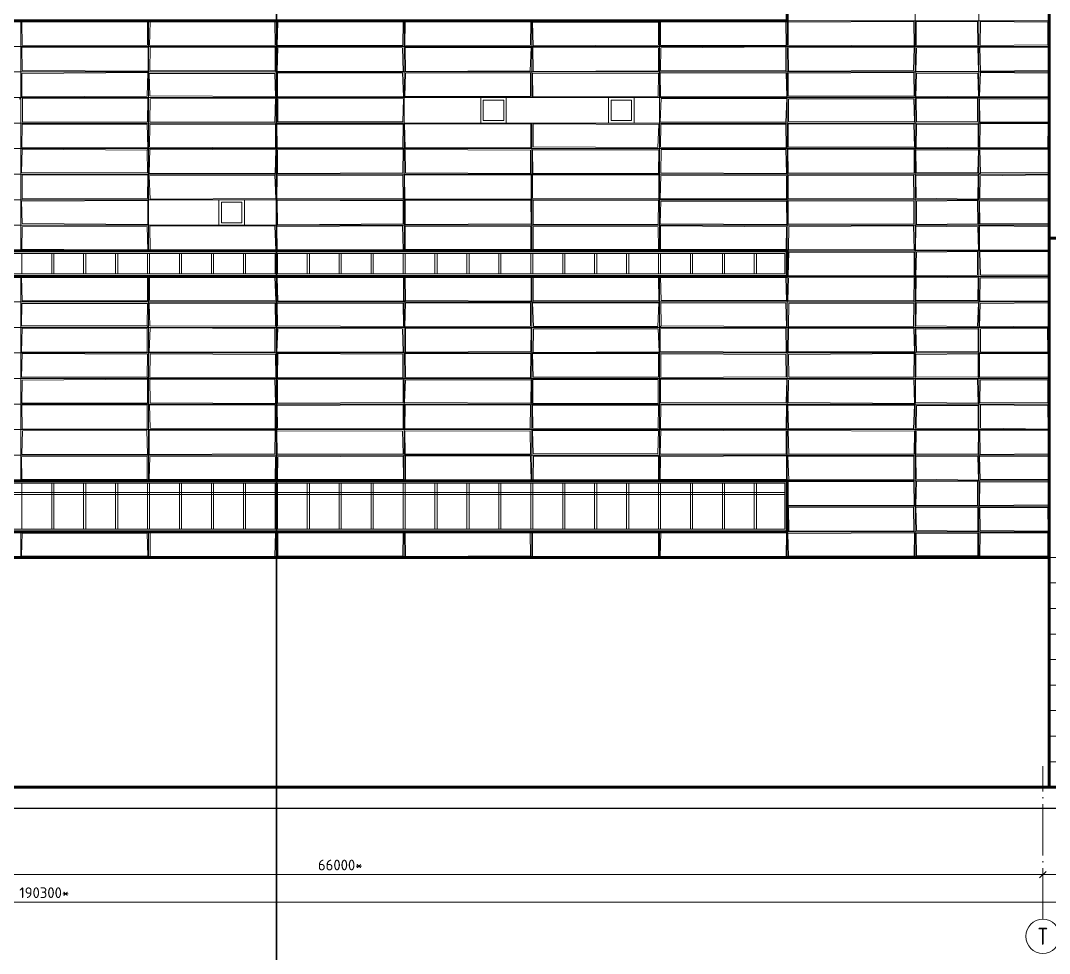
# Model space of a CAD drawing. Extents: x -50000 to 1632000, y -47600 to 308800.
# Drawn here: x 610787 to 659110, y -6803 to 37013 of the extents above; entities that cross this region are included whole.
import ezdxf
from ezdxf.enums import TextEntityAlignment as Align

# ---------------------------------------------------------------- set-up
doc = ezdxf.new("R2010")
doc.units = 0
doc.header["$MEASUREMENT"] = 0
doc.linetypes.add('ACAD_ISO04W100', pattern=[30, 24, -3, 0, -3])
doc.layers.get('Defpoints').update_dxf_attribs({"color": 6})
doc.layers.add('2', color=7, linetype='Continuous')
doc.styles.get("Standard").update_dxf_attribs({"font": 'isocpeur.ttf'})
doc.dimstyles.get("Standard").update_dxf_attribs({"dimscale": 200, "dimtxt": 2.5, "dimasz": 1.5, "dimexe": 1.5, "dimexo": 5, "dimgap": 1, "dimtad": 1, "dimtoh": 1, "dimdec": 0, "dimrnd": 10, "dimzin": 0, "dimtxsty": 'Standard', "dimblk": 'OBLIQUE', "dimcen": 1, "dimdle": 1.5, "dimclrd": 256, "dimclre": 256, "dimclrt": 256, "dimadec": 0, "dimazin": 0, "dimtfac": 1, "dimtdec": 0, "dimtix": 1, "dimtmove": 0, "dimatfit": 3, "dimldrblk": 'NONE', "dimfxl": 1, "dimtolj": 1, "dimtzin": 0, "dimlwd": 18, "dimlwe": 18, "dimarcsym": 1})

# ---------------------------------------------------------------- blocks, each defined once
blk = doc.blocks.new('_Oblique')
at = {"color": 0, "linetype": 'ByBlock', "lineweight": -2}
blk.add_line((-0.5, -0.5), (0.5, 0.5), dxfattribs=at)
blk = doc.blocks.new('*D43')
at = {"layer": '2', "linetype": 'Continuous', "lineweight": 18, "transparency": 16777216}
blk.add_line((516450, -4400), (707350, -4400), dxfattribs=at)
at = {"layer": 'Defpoints', "color": 0, "linetype": 'Continuous', "transparency": 16777216}
for p in [(516750, 0), (707050, 0), (707050, -4400)]:
    blk.add_point(p, dxfattribs=at)
at = {"layer": '2', "linetype": 'Continuous', "lineweight": 18, "transparency": 16777216, "xscale": 300, "yscale": 300, "zscale": 300, "rotation": 180}
blk.add_blockref('_Oblique', (516750, -4400), dxfattribs=at)
at = {"layer": '2', "linetype": 'Continuous', "lineweight": 18, "transparency": 16777216, "xscale": 300, "yscale": 300, "zscale": 300}
blk.add_blockref('_Oblique', (707050, -4400), dxfattribs=at)
at = {"layer": '2', "linetype": 'Continuous', "lineweight": 18, "transparency": 16777216, "insert": (611900, -3950), "char_height": 500, "attachment_point": 5}
blk.add_mtext('\\A1;190300*', dxfattribs=at)
blk = doc.blocks.new('_None')
blk = doc.blocks.new('*D40')
at = {"layer": '2', "linetype": 'Continuous', "lineweight": 18, "transparency": 16777216}
blk.add_line((592500, -3100), (659100, -3100), dxfattribs=at)
at = {"layer": 'Defpoints', "color": 0, "linetype": 'Continuous', "transparency": 16777216}
for p in [(592800, 0), (658800, 0), (658800, -3100)]:
    blk.add_point(p, dxfattribs=at)
at = {"layer": '2', "linetype": 'Continuous', "lineweight": 18, "transparency": 16777216, "xscale": 300, "yscale": 300, "zscale": 300, "rotation": 180}
blk.add_blockref('_Oblique', (592800, -3100), dxfattribs=at)
at = {"layer": '2', "linetype": 'Continuous', "lineweight": 18, "transparency": 16777216, "xscale": 300, "yscale": 300, "zscale": 300}
blk.add_blockref('_Oblique', (658800, -3100), dxfattribs=at)
at = {"layer": '2', "linetype": 'Continuous', "lineweight": 18, "transparency": 16777216, "insert": (625800, -2650), "char_height": 500, "attachment_point": 5}
blk.add_mtext('\\A1;66000*', dxfattribs=at)
blk = doc.blocks.new('*D44')
at = {"layer": '2', "linetype": 'Continuous', "lineweight": 18, "transparency": 16777216}
blk.add_line((658500, -3100), (677350, -3100), dxfattribs=at)
at = {"layer": 'Defpoints', "color": 0, "linetype": 'Continuous', "transparency": 16777216}
for p in [(658800, 0), (677050, 0), (677050, -3100)]:
    blk.add_point(p, dxfattribs=at)
at = {"layer": '2', "linetype": 'Continuous', "lineweight": 18, "transparency": 16777216, "xscale": 300, "yscale": 300, "zscale": 300, "rotation": 180}
blk.add_blockref('_Oblique', (658800, -3100), dxfattribs=at)
at = {"layer": '2', "linetype": 'Continuous', "lineweight": 18, "transparency": 16777216, "xscale": 300, "yscale": 300, "zscale": 300}
blk.add_blockref('_Oblique', (677050, -3100), dxfattribs=at)
at = {"layer": '2', "linetype": 'Continuous', "lineweight": 18, "transparency": 16777216, "insert": (667925, -2650), "char_height": 500, "attachment_point": 5}
blk.add_mtext('\\A1;18250*', dxfattribs=at)

msp = doc.modelspace()

# ---------------------------------------------------------------- linework, layer by layer
at = {"layer": '2', "color": 8, "linetype": 'Continuous', "lineweight": 13}
for p, q in [((646800, 52600), (646800, 11800)), ((652800, 11800), (652800, 50200)), ((655800, 11800), (655800, 50200)), ((659100, 11800), (659100, 50200)), ((659100, 37000), (584100, 37000)), ((610800, 26200), (610800, 37000)), ((616800, 26200), (616800, 37000)), ((622800, 26200), (622800, 37000)), ((628800, 26200), (628800, 37000)), ((634800, 33400), (634800, 37000)), ((640800, 26200), (640800, 37000)), ((659100, 35800), (584100, 35800)), ((659100, 34600), (584100, 34600)), ((659100, 33400), (584100, 33400)), ((659100, 32200), (584100, 32200)), ((634800, 26200), (634800, 32200)), ((659100, 31000), (584100, 31000)), ((659100, 29800), (584100, 29800)), ((659100, 28600), (584100, 28600)), ((659100, 27400), (584100, 27400)), ((659100, 26200), (584100, 26200)), ((628843.8, 26253.7), (634758.1, 26253.7)), ((659100, 25000), (584100, 25000)), ((610800, 25000), (610800, 15400)), ((616800, 15400), (616800, 25000)), ((622800, 15400), (622800, 25000)), ((628800, 15400), (628800, 25000)), ((634800, 15400), (634800, 25000)), ((640800, 15400), (640800, 25000)), ((659100, 23800), (584100, 23800)), ((659100, 22600), (584100, 22600)), ((659100, 21400), (584100, 21400)), ((659100, 20200), (584100, 20200)), ((659100, 19000), (584100, 19000)), ((659100, 17800), (584100, 17800)), ((659100, 16600), (584126.5, 16600)), ((659100, 15400), (584100, 15400)), ((659100, 14200), (646800, 14200)), ((659100, 13000), (584100, 13000)), ((610800, 13000), (610800, 11800)), ((616800, 11800), (616800, 13000)), ((622800, 11800), (622800, 13000)), ((628800, 11800), (628800, 13000)), ((634800, 11800), (634800, 13000)), ((640800, 11800), (640800, 13000)), ((677350, 11800), (590100, 11800)), ((707650, 10600), (659100, 10600)), ((707650, 9400), (659100, 9400)), ((707650, 8200), (659100, 8200)), ((707650, 7000), (659100, 7000)), ((707650, 5800), (659100, 5800)), ((707650, 4600), (659100, 4600)), ((707650, 3400), (659100, 3400)), ((707650, 2200), (659100, 2200)), ((659100, 1000), (707650, 1000))]:
    msp.add_line(p, q, dxfattribs=at)
at = {"layer": '2', "color": 8, "linetype": 'Continuous', "lineweight": 9}
for p, q in [((610848.3, 36946), (616753, 36974.5)), ((610865, 35838.8), (610848.3, 36946)), ((616753.6, 35850.3), (616753, 36974.5)), ((616841.8, 35848), (616873.3, 36972.6)), ((616873.3, 36972.6), (622729.6, 36948.5)), ((622746.5, 35855.9), (622729.6, 36948.5)), ((622842.2, 35846), (622866.7, 36930.6)), ((622866.7, 36930.6), (628763.8, 36946.9)), ((628736.5, 35845.9), (628763.8, 36946.9)), ((628837.7, 35846.9), (628855.4, 36956.4)), ((628855.4, 36956.4), (634753.7, 36931.3)), ((634730.7, 35851.3), (634753.7, 36931.3)), ((634837.3, 36943.4), (640744.3, 36938.6)), ((634866.9, 35830.9), (634837.3, 36943.4)), ((640743.1, 35864.5), (640744.3, 36938.6)), ((640836.3, 35841.2), (640837.4, 36943.4)), ((640837.4, 36943.4), (646726.3, 36947.5)), ((646740.4, 35848.8), (646726.3, 36947.5)), ((646832, 35856.5), (646833.5, 36932.8)), ((646833.5, 36932.8), (652744.4, 36962.6)), ((652764.7, 35826.3), (652744.4, 36962.6)), ((652853.6, 35844.4), (652858.3, 36950.2)), ((652858.3, 36950.2), (655727.5, 36962.3)), ((655748.5, 35857.1), (655727.5, 36962.3)), ((655863.7, 35848.2), (655874.9, 36972)), ((655874.9, 36972), (659027.9, 36943.9)), ((659031.4, 35867.6), (659027.9, 36943.9)), ((610848.3, 35770.1), (616772.6, 35768.1)), ((610858, 34672.8), (610848.3, 35770.1)), ((610865, 35838.8), (616753.6, 35850.3)), ((616773.3, 34644.2), (616772.6, 35768.1)), ((616841.8, 35848), (622746.5, 35855.9)), ((616864.3, 34660.4), (616871.1, 35764.2)), ((616871.1, 35764.2), (622738.2, 35767.3)), ((622744.5, 34655.1), (622738.2, 35767.3)), ((622842.2, 35846), (628736.5, 35845.9)), ((628837.7, 35846.9), (634730.7, 35851.3)), ((634845.2, 35762.3), (640752.9, 35735)), ((634865, 34627.8), (634845.2, 35762.3)), ((634866.9, 35830.9), (640743.1, 35864.5)), ((640836.3, 35841.2), (646740.4, 35848.8)), ((640856.8, 35731.4), (646736.8, 35774.8)), ((646736, 34650.6), (646736.8, 35774.8)), ((646832, 35856.5), (652764.7, 35826.3)), ((652853.6, 35844.4), (655748.5, 35857.1)), ((655840.7, 35771.7), (659047.1, 35742.8)), ((655867.8, 34633.2), (655840.7, 35771.7)), ((655863.7, 35848.2), (659031.4, 35867.6)), ((622842.4, 34643.2), (622870.6, 35751)), ((622870.6, 35751), (628725.7, 35736.8)), ((628751.3, 34625.2), (628725.7, 35736.8)), ((628852.6, 35748.7), (634769, 35743.6)), ((628860, 34628.3), (628852.6, 35748.7)), ((634728, 34653.4), (634769, 35743.6)), ((640749, 34659), (640752.9, 35735)), ((640838.8, 34661.9), (640856.8, 35731.4)), ((646837.8, 35726.2), (652758.6, 35750.5)), ((646855.6, 34635.9), (646837.8, 35726.2)), ((652725.9, 34666.4), (652758.6, 35750.5)), ((652832.7, 34644.5), (652870.7, 35738.3)), ((652870.7, 35738.3), (655745, 35750.2)), ((655773, 34625.6), (655745, 35750.2)), ((659068, 34671.7), (659047.1, 35742.8)), ((610841.1, 34530.9), (616769.1, 34566.8)), ((610845.1, 33432.7), (610841.1, 34530.9)), ((610858, 34672.8), (616773.3, 34644.2)), ((616737.4, 33458.5), (616769.1, 34566.8)), ((616830.6, 34533.8), (622735.8, 34533.8)), ((616863.8, 33470.7), (616830.6, 34533.8)), ((616864.3, 34660.4), (622744.5, 34655.1)), ((622762.4, 33444.3), (622735.8, 34533.8)), ((622842.4, 34643.2), (628751.3, 34625.2)), ((622859.2, 33448.3), (622862.1, 34564)), ((622862.1, 34564), (628733.4, 34555.5)), ((628770.6, 33430.6), (628733.4, 34555.5)), ((628829.5, 33448.7), (628871, 34538.2)), ((628860, 34628.3), (634728, 34653.4)), ((628871, 34538.2), (634742.9, 34553.7)), ((634734, 33449.9), (634742.9, 34553.7)), ((634835.1, 34533.4), (640753.6, 34547.1)), ((634848.9, 33433.6), (634835.1, 34533.4)), ((634865, 34627.8), (640749, 34659)), ((640726.5, 33452.8), (640753.6, 34547.1)), ((640826.1, 34555.1), (646746.1, 34539.2)), ((640845.5, 33431.5), (640826.1, 34555.1)), ((640838.8, 34661.9), (646736, 34650.6)), ((646773.3, 33448.6), (646746.1, 34539.2)), ((646843.1, 33467.2), (646844.9, 34541.1)), ((646844.9, 34541.1), (652735.7, 34566.6)), ((646855.6, 34635.9), (652725.9, 34666.4)), ((652753.3, 33461.1), (652735.7, 34566.6)), ((652829.3, 33429.4), (652864.7, 34537.2)), ((652832.7, 34644.5), (655773, 34625.6)), ((652864.7, 34537.2), (655744.6, 34529.9)), ((655773.3, 33465.9), (655744.6, 34529.9)), ((655830.2, 33443.5), (655873.5, 34572.3)), ((655867.8, 34633.2), (659068, 34671.7)), ((655873.5, 34572.3), (659070.5, 34546.5)), ((659044.3, 33459.2), (659070.5, 34546.5)), ((610800, 33400), (610731.9, 33325.9)), ((610845.1, 33432.7), (616737.4, 33458.5)), ((610874.2, 32234.7), (610874.4, 33362.7)), ((610874.4, 33362.7), (616766.1, 33356.9)), ((616755.5, 32254.2), (616766.1, 33356.9)), ((616863.8, 33470.7), (622762.4, 33444.3)), ((616873.2, 33339.8), (622762.9, 33346)), ((622733, 32240.2), (622762.9, 33346)), ((622859.2, 33448.3), (628770.6, 33430.6)), ((622873, 32254.7), (622874, 33355.3)), ((622874, 33355.3), (628767, 33329.5)), ((628829.5, 33448.7), (634734, 33449.9)), ((634848.9, 33433.6), (640726.5, 33452.8)), ((640829.2, 32253.2), (640870.8, 33358.3)), ((640845.5, 33431.5), (646773.3, 33448.6)), ((640870.8, 33358.3), (646774, 33349.4)), ((646729.4, 32236.8), (646774, 33349.4)), ((646843.1, 33467.2), (652753.3, 33461.1)), ((652829.3, 33429.4), (655773.3, 33465.9)), ((652846.2, 33354.1), (655735.3, 33371.4)), ((652867.1, 32250), (652846.2, 33354.1)), ((655731.8, 32270.1), (655735.3, 33371.4)), ((655830.2, 33443.5), (659044.3, 33459.2)), ((616861.6, 32263), (616873.2, 33339.8)), ((628748, 32252.7), (628767, 33329.5)), ((646857.1, 33342.4), (652744.7, 33330.4)), ((646860.3, 32268.7), (646857.1, 33342.4)), ((652766.2, 32255.3), (652744.7, 33330.4)), ((655826.8, 33335.3), (659067.8, 33336.1)), ((655837.1, 32241), (655826.8, 33335.3)), ((659056.7, 32242.5), (659067.8, 33336.1)), ((610840.8, 31051.9), (610858.4, 32150.5)), ((610858.4, 32150.5), (616740.1, 32151.6)), ((610874.2, 32234.7), (616755.5, 32254.2)), ((616771.3, 31033.1), (616740.1, 32151.6)), ((616839.5, 31062.1), (616860.7, 32125.8)), ((616860.7, 32125.8), (622761.2, 32144.2)), ((616861.6, 32263), (622733, 32240.2)), ((622763.1, 31031.7), (622761.2, 32144.2)), ((622826.4, 32140.6), (628756.6, 32139.6)), ((622836.6, 31028.5), (622826.4, 32140.6)), ((622873, 32254.7), (628748, 32252.7)), ((628744.7, 31037.6), (628756.6, 32139.6)), ((628826.8, 32143.6), (634755.2, 32157.1)), ((628849, 31036), (628826.8, 32143.6)), ((634749.2, 31037.5), (634755.2, 32157.1)), ((634860.7, 31074.9), (634865.8, 32169)), ((634865.8, 32169), (640760.4, 32133.9)), ((640725, 31049.4), (640760.4, 32133.9)), ((640829.2, 32253.2), (646729.4, 32236.8)), ((640849.3, 31060.3), (640865.2, 32143.7)), ((640865.2, 32143.7), (646735.4, 32144.4)), ((646753.5, 31035.8), (646735.4, 32144.4)), ((646839.2, 31068.6), (646847.4, 32144.2)), ((646847.4, 32144.2), (652749.1, 32165.7)), ((646860.3, 32268.7), (652766.2, 32255.3)), ((652772.9, 31069), (652749.1, 32165.7)), ((652847.6, 31039.8), (652868.2, 32151.9)), ((652867.1, 32250), (655731.8, 32270.1)), ((652868.2, 32151.9), (655761, 32128.2)), ((655763.6, 31068), (655761, 32128.2)), ((655837.1, 32241), (659056.7, 32242.5)), ((655849.1, 31043.6), (655863.3, 32171)), ((655863.3, 32171), (659057.7, 32158.5)), ((659028, 31036.2), (659057.7, 32158.5)), ((610834.9, 29870.1), (610867, 30966.7)), ((610840.8, 31051.9), (616771.3, 31033.1)), ((610867, 30966.7), (616726.1, 30931.5)), ((616800, 31000), (616726.1, 30931.5)), ((616756.1, 29857.7), (616726.1, 30931.5)), ((616829.1, 29835.4), (616856.7, 30966.9)), ((616839.5, 31062.1), (622763.1, 31031.7)), ((616856.7, 30966.9), (622773.3, 30946.5)), ((622739.5, 29839.4), (622773.3, 30946.5)), ((622836.6, 31028.5), (628744.7, 31037.6)), ((622849.3, 30949.4), (628749.7, 30973.4)), ((622854.7, 29834), (622849.3, 30949.4)), ((628747.8, 29859.5), (628749.7, 30973.4)), ((628848, 30958.3), (634742, 30932.3)), ((628873.1, 29859.3), (628848, 30958.3)), ((628849, 31036), (634749.2, 31037.5)), ((634737.5, 29831.9), (634742, 30932.3)), ((634829.5, 30948.8), (640760.4, 30939.9)), ((634852.6, 29834.1), (634829.5, 30948.8)), ((634860.7, 31074.9), (640725, 31049.4)), ((640752, 29834.3), (640760.4, 30939.9)), ((640849.3, 31060.3), (646753.5, 31035.8)), ((640855.8, 29868.3), (640868.3, 30955.7)), ((640868.3, 30955.7), (646735.8, 30953.4)), ((646758.2, 29827.3), (646735.8, 30953.4)), ((646831.2, 30968.7), (652760.3, 30950)), ((646833.1, 29843), (646831.2, 30968.7)), ((646839.2, 31068.6), (652772.9, 31069)), ((652752.5, 29859.4), (652760.3, 30950)), ((652843.6, 30946.6), (655772.9, 30937.8)), ((652844.6, 29855.8), (652843.6, 30946.6)), ((652847.6, 31039.8), (655763.6, 31068)), ((655746.3, 29859.7), (655772.9, 30937.8)), ((655837.8, 30959.4), (659045.4, 30939.8)), ((655873.7, 29867.9), (655837.8, 30959.4)), ((655849.1, 31043.6), (659028, 31036.2)), ((659064.4, 29869.6), (659045.4, 30939.8)), ((610834.9, 29870.1), (616756.1, 29857.7)), ((610860.2, 29768.5), (616766.7, 29769.9)), ((610867.4, 28645.9), (610860.2, 29768.5)), ((616743.8, 28653.3), (616766.7, 29769.9)), ((616825.5, 29727.2), (622725.9, 29747.8)), ((616870.6, 28627.7), (616825.5, 29727.2)), ((616829.1, 29835.4), (622739.5, 29839.4)), ((622770.6, 28659.2), (622725.9, 29747.8)), ((622826.1, 28650.1), (622831.6, 29727.3)), ((622831.6, 29727.3), (628740, 29753.1)), ((622854.7, 29834), (628747.8, 29859.5)), ((628764.5, 28635), (628740, 29753.1)), ((628827.2, 29767.4), (634763.2, 29763)), ((628836.4, 28630.6), (628827.2, 29767.4)), ((628873.1, 29859.3), (634737.5, 29831.9)), ((634765.9, 28626.7), (634763.2, 29763)), ((634830.6, 28665.5), (634838, 29753.2)), ((634838, 29753.2), (640766, 29773.6)), ((634852.6, 29834.1), (640752, 29834.3)), ((640767.1, 28633.4), (640766, 29773.6)), ((640825.3, 28643.8), (640857.4, 29737.5)), ((640855.8, 29868.3), (646758.2, 29827.3)), ((640857.4, 29737.5), (646756.8, 29726.1)), ((646760.7, 28647.3), (646756.8, 29726.1)), ((646832.7, 29732.3), (652730.1, 29747.2)), ((646847.4, 28650.2), (646832.7, 29732.3)), ((646833.1, 29843), (652752.5, 29859.4)), ((652740.6, 28637.5), (652730.1, 29747.2)), ((652829.3, 29733.5), (655770.9, 29757.4)), ((652854, 28671.1), (652829.3, 29733.5)), ((652844.6, 29855.8), (655746.3, 29859.7)), ((655742.9, 28631.3), (655770.9, 29757.4)), ((655800, 29800), (655873.7, 29867.9)), ((655835, 28648.5), (655865.1, 29727)), ((655865.1, 29727), (659046, 29761.2)), ((655873.7, 29867.9), (659064.4, 29869.6)), ((659043.8, 28673.3), (659046, 29761.2)), ((610833.8, 28528.4), (616763.2, 28556.1)), ((610862.7, 27474.3), (610833.8, 28528.4)), ((610867.4, 28645.9), (616743.8, 28653.3)), ((616764.7, 27439.8), (616763.2, 28556.1)), ((616870.6, 28627.7), (622770.6, 28659.2)), ((622826.1, 28650.1), (628764.5, 28635)), ((622831.3, 28573.4), (628764.3, 28544.8)), ((622850.5, 27425.6), (622831.3, 28573.4)), ((628759.5, 27464.7), (628764.3, 28544.8)), ((628836.4, 28630.6), (634765.9, 28626.7)), ((628844.9, 27427.2), (628846.1, 28574.8)), ((628846.1, 28574.8), (634756.2, 28569)), ((634772.7, 27458.6), (634756.2, 28569)), ((634830.6, 28665.5), (640767.1, 28633.4)), ((634859.9, 28572.5), (640751.6, 28563.3)), ((634867.3, 27427.8), (634859.9, 28572.5)), ((640740.2, 27457.6), (640751.6, 28563.3)), ((640825.3, 28643.8), (646760.7, 28647.3)), ((640835.2, 27458.8), (640855.8, 28536.8)), ((640855.8, 28536.8), (646759.8, 28535.9)), ((646772.5, 27428.1), (646759.8, 28535.9)), ((646834.5, 28540.2), (652744.8, 28534.2)), ((646842.4, 27442.5), (646834.5, 28540.2)), ((646847.4, 28650.2), (652740.6, 28637.5)), ((652745.2, 27460), (652744.8, 28534.2)), ((652854, 28671.1), (655742.9, 28631.3)), ((652861.9, 28532.9), (655732.8, 28556.5)), ((652868.5, 27435.3), (652861.9, 28532.9)), ((655744, 27465.2), (655732.8, 28556.5)), ((655825, 28525.7), (659044.3, 28550.2)), ((655840, 27459.7), (655825, 28525.7)), ((655835, 28648.5), (659043.8, 28673.3)), ((659055.6, 27470.4), (659044.3, 28550.2)), ((610844.6, 26271.4), (610866.1, 27326.7)), ((610862.7, 27474.3), (616764.7, 27439.8)), ((610866.1, 27326.7), (616727.1, 27343.7)), ((616764.3, 26226.2), (616727.1, 27343.7)), ((616855.6, 27362.2), (622726.9, 27367.9)), ((616873.5, 26251.3), (616855.6, 27362.2)), ((622770.7, 26230.5), (622726.9, 27367.9)), ((622829.5, 27347.8), (628725.8, 27368.2)), ((622839.5, 26234.8), (622829.5, 27347.8)), ((622850.5, 27425.6), (628759.5, 27464.7)), ((628753.7, 26246), (628725.8, 27368.2)), ((628843.8, 26253.7), (628851.8, 27356.3)), ((628844.9, 27427.2), (634772.7, 27458.6)), ((628851.8, 27356.3), (634747.4, 27340.2)), ((634758.1, 26253.7), (634747.4, 27340.2)), ((634860, 26255.7), (634864.6, 27338.2)), ((634864.6, 27338.2), (640740.8, 27328)), ((634867.3, 27427.8), (640740.2, 27457.6)), ((640753.7, 26261.4), (640740.8, 27328)), ((640835.2, 27458.8), (646772.5, 27428.1)), ((640842.6, 26262.4), (640850.2, 27373.9)), ((640850.2, 27373.9), (646765.9, 27331.4)), ((646747.7, 26269.7), (646765.9, 27331.4)), ((646842.4, 27442.5), (652745.2, 27460)), ((646848.2, 26259.6), (646874.7, 27337.7)), ((646874.7, 27337.7), (652732.7, 27373.8)), ((652762.1, 26241.1), (652732.7, 27373.8)), ((652827.7, 26251.3), (652836.7, 27362.9)), ((652836.7, 27362.9), (655744.9, 27331.7)), ((652868.5, 27435.3), (655744, 27465.2)), ((655772.6, 26231.6), (655744.9, 27331.7)), ((655828.3, 26234.9), (655833.7, 27366.5)), ((655833.7, 27366.5), (659066.9, 27343.2)), ((655840, 27459.7), (659055.6, 27470.4)), ((659063.5, 26245.4), (659066.9, 27343.2)), ((610844.6, 26271.4), (616764.3, 26226.2)), ((616873.5, 26251.3), (622770.7, 26230.5)), ((622839.5, 26234.8), (628753.7, 26246)), ((634860, 26255.7), (640753.7, 26261.4)), ((640842.6, 26262.4), (646747.7, 26269.7)), ((646841.4, 25027.9), (646872, 26140)), ((646848.2, 26259.6), (652762.1, 26241.1)), ((646872, 26140), (652759.3, 26142.9)), ((652757.4, 25038.2), (652759.3, 26142.9)), ((652827.7, 26251.3), (655772.6, 26231.6)), ((652842.4, 25029.2), (652867.7, 26137.8)), ((652867.7, 26137.8), (655733.3, 26168.6)), ((655730.8, 25056.9), (655733.3, 26168.6)), ((655828.3, 26234.9), (659063.5, 26245.4)), ((655847.5, 26145.3), (659061.8, 26162.6)), ((655866, 25054.5), (655847.5, 26145.3)), ((659060.8, 25057.7), (659061.8, 26162.6)), ((610829.3, 24956.7), (616755.7, 24933.3)), ((610866.9, 23855.9), (610829.3, 24956.7)), ((616744.7, 23853.6), (616755.7, 24933.3)), ((616841.2, 24944.5), (622726.3, 24955.8)), ((616843.6, 23863.6), (616841.2, 24944.5)), ((622769.7, 23873.4), (622726.3, 24955.8)), ((622831.5, 24951.2), (628770.8, 24938.5)), ((622873.6, 23850.7), (622831.5, 24951.2)), ((628771.4, 23838.9), (628770.8, 24938.5)), ((628846.2, 24941.5), (634763.3, 24927.5)), ((628871.6, 23870.5), (628846.2, 24941.5)), ((634770, 23840.7), (634763.3, 24927.5)), ((634868.1, 24958.8), (640753.8, 24943.6)), ((634869, 23843.4), (634868.1, 24958.8)), ((640767.4, 23859.3), (640753.8, 24943.6)), ((640845.5, 24974.5), (646730, 24959.1)), ((640871.3, 23868.1), (640845.5, 24974.5)), ((646762.6, 23858.1), (646730, 24959.1)), ((646829.5, 23872.2), (646857.9, 24933.6)), ((646841.4, 25027.9), (652757.4, 25038.2)), ((646857.9, 24933.6), (652763.1, 24947.9)), ((652749.5, 23847.7), (652763.1, 24947.9)), ((652838.4, 23865.2), (652846.6, 24967.2)), ((652842.4, 25029.2), (655730.8, 25056.9)), ((652846.6, 24967.2), (655770.5, 24930.9)), ((655742.8, 23862.2), (655770.5, 24930.9)), ((655834.4, 23839.4), (655857.9, 24925.7)), ((655857.9, 24925.7), (659046.5, 24929.5)), ((655866, 25054.5), (659060.8, 25057.7)), ((659070.3, 23828.6), (659046.5, 24929.5)), ((610826.5, 22671.9), (610851, 23728.8)), ((610851, 23728.8), (616742.4, 23730.1)), ((610866.9, 23855.9), (616744.7, 23853.6)), ((616729, 22673.3), (616742.4, 23730.1)), ((616826.1, 23746.2), (622751.5, 23734.9)), ((616861.2, 22672.7), (616826.1, 23746.2)), ((616843.6, 23863.6), (622769.7, 23873.4)), ((622765.5, 22655.4), (622751.5, 23734.9)), ((622844.2, 23741.9), (628753.6, 23734.8)), ((622851, 22670.2), (622844.2, 23741.9)), ((622873.6, 23850.7), (628771.4, 23838.9)), ((628766.6, 22642), (628753.6, 23734.8)), ((628800, 23800), (628871.6, 23870.5)), ((628836.3, 22628.3), (628863, 23747.8)), ((628863, 23747.8), (634743.2, 23758.5)), ((628871.6, 23870.5), (634770, 23840.7)), ((634733.1, 22665), (634743.2, 23758.5)), ((634836.4, 23750), (640758.4, 23748.8)), ((634873.9, 22637.7), (634836.4, 23750)), ((634869, 23843.4), (640767.4, 23859.3)), ((640725.2, 22641), (640758.4, 23748.8)), ((640852.6, 23760.7), (646737, 23741.3)), ((640869.3, 22673.4), (640852.6, 23760.7)), ((640871.3, 23868.1), (646762.6, 23858.1)), ((646762.4, 22646.7), (646737, 23741.3)), ((646829.5, 23872.2), (652749.5, 23847.7)), ((646855.4, 22625.5), (646874, 23737.1)), ((646874, 23737.1), (652748, 23738.2)), ((652729.4, 22635.9), (652748, 23738.2)), ((652838.4, 23865.2), (655742.8, 23862.2)), ((652842.1, 22674.1), (652853.8, 23749.8)), ((652853.8, 23749.8), (655772.3, 23737.7)), ((655731.5, 22646.2), (655772.3, 23737.7)), ((655832.2, 22633.7), (655855.4, 23731.7)), ((655834.4, 23839.4), (659070.3, 23828.6)), ((655855.4, 23731.7), (659070.3, 23758.6)), ((659058.4, 22655.4), (659070.3, 23758.6)), ((610826.5, 22671.9), (616729, 22673.3)), ((610829.8, 21445.5), (610868.7, 22565.2)), ((610868.7, 22565.2), (616733.3, 22559.9)), ((616800, 22600), (616729, 22673.3)), ((616729.1, 21437.4), (616733.3, 22559.9)), ((616832.6, 21435.3), (616866.6, 22574.4)), ((616861.2, 22672.7), (622765.5, 22655.4)), ((616866.6, 22574.4), (622729.9, 22545.6)), ((622737, 21434.7), (622729.9, 22545.6)), ((622829.3, 21431), (622870.6, 22550.5)), ((622851, 22670.2), (628766.6, 22642)), ((622870.6, 22550.5), (628729.7, 22529.9)), ((628757.4, 21432.4), (628729.7, 22529.9)), ((628836.3, 22628.3), (634733.1, 22665)), ((628859.2, 22561.4), (634774.1, 22560.9)), ((628872.3, 21441.1), (628859.2, 22561.4)), ((634746.7, 21471.7), (634774.1, 22560.9)), ((634858.3, 21429.4), (634873.4, 22535)), ((634873.4, 22535), (640727.8, 22533.6)), ((634873.9, 22637.7), (640725.2, 22641)), ((640773.3, 21452.7), (640727.8, 22533.6)), ((640800, 22600), (640869.3, 22673.4)), ((640832.3, 21467.8), (640834.9, 22531.7)), ((640834.9, 22531.7), (646735.6, 22570.9)), ((640869.3, 22673.4), (646762.4, 22646.7)), ((646747.8, 21440.7), (646735.6, 22570.9)), ((646833.1, 21457.6), (646857.6, 22564.7)), ((646855.4, 22625.5), (652729.4, 22635.9)), ((646857.6, 22564.7), (652740.5, 22549.5)), ((652768.5, 21457.6), (652740.5, 22549.5)), ((652842.1, 22674.1), (655731.5, 22646.2)), ((652842.8, 22534.4), (655763.1, 22537.8)), ((652860.2, 21459.8), (652842.8, 22534.4)), ((655762.6, 21468.6), (655763.1, 22537.8)), ((655832.2, 22633.7), (659058.4, 22655.4)), ((655867.7, 21451.9), (655873.5, 22541.7)), ((655873.5, 22541.7), (659027.1, 22558.2)), ((659032.6, 21430.6), (659027.1, 22558.2)), ((610829.8, 21445.5), (616729.1, 21437.4)), ((610835.7, 20271.3), (610861.6, 21368.7)), ((610861.6, 21368.7), (616742.2, 21336.7)), ((616725.7, 20267.8), (616742.2, 21336.7)), ((616832.6, 21435.3), (622737, 21434.7)), ((616855, 20247.6), (616871.7, 21356.5)), ((616871.7, 21356.5), (622757.3, 21331.7)), ((622774.6, 20256.1), (622757.3, 21331.7)), ((622829.3, 21431), (628757.4, 21432.4)), ((622850.2, 20250.3), (622870.8, 21368.1)), ((622870.8, 21368.1), (628736.2, 21341.3)), ((628744.3, 20227.1), (628736.2, 21341.3)), ((628857.7, 21374.6), (634751.7, 21359.4)), ((628862.5, 20255.8), (628857.7, 21374.6)), ((628872.3, 21441.1), (634746.7, 21471.7)), ((634742, 20226.1), (634751.7, 21359.4)), ((634833.5, 21371.9), (640745.3, 21361.3)), ((634857.9, 20259.5), (634833.5, 21371.9)), ((634858.3, 21429.4), (640773.3, 21452.7)), ((640753.3, 20257.5), (640745.3, 21361.3)), ((640832.3, 21467.8), (646747.8, 21440.7)), ((640855.7, 21359.6), (646730.4, 21330.2)), ((640856.1, 20251.4), (640855.7, 21359.6)), ((646748.8, 20272.7), (646730.4, 21330.2)), ((646833.1, 21457.6), (652768.5, 21457.6)), ((646850.1, 21327.1), (652751.7, 21370.7)), ((646874.1, 20256.2), (646850.1, 21327.1)), ((652749.7, 20263.1), (652751.7, 21370.7)), ((652835.6, 20274.8), (652843.7, 21326.5)), ((652843.7, 21326.5), (655770.1, 21360.3)), ((652860.2, 21459.8), (655762.6, 21468.6)), ((655764.9, 20260.5), (655770.1, 21360.3)), ((655832.9, 21370.6), (659045.1, 21373.4)), ((655833.3, 20261.3), (655832.9, 21370.6)), ((655867.7, 21451.9), (659032.6, 21430.6)), ((659060.1, 20270.4), (659045.1, 21373.4)), ((610835.7, 20271.3), (616725.7, 20267.8)), ((610846.4, 19045.9), (610857.2, 20126.4)), ((610857.2, 20126.4), (616748.9, 20162.4)), ((616800, 20200), (616725.7, 20267.8)), ((616746.8, 19036), (616748.9, 20162.4)), ((616855, 20247.6), (622774.6, 20256.1)), ((616857.7, 20172.3), (622731.5, 20166.6)), ((616870.2, 19064.7), (616857.7, 20172.3)), ((622753.7, 19029.2), (622731.5, 20166.6)), ((622850.2, 20250.3), (628744.3, 20227.1)), ((622851.6, 19037), (622855.2, 20141.1)), ((622855.2, 20141.1), (628764.2, 20151.2)), ((628757.1, 19069.2), (628764.2, 20151.2)), ((628827.4, 19070.9), (628860.4, 20141.1)), ((628860.4, 20141.1), (634768.5, 20132.5)), ((628862.5, 20255.8), (634742, 20226.1)), ((634746.4, 19047.3), (634768.5, 20132.5)), ((634845.9, 19046.3), (634850.3, 20150)), ((634850.3, 20150), (640731.2, 20148.8)), ((634857.9, 20259.5), (640753.3, 20257.5)), ((640730.6, 19033.2), (640731.2, 20148.8)), ((640849.2, 20172.6), (646770.7, 20149.9)), ((640850.7, 19053.1), (640849.2, 20172.6)), ((640856.1, 20251.4), (646748.8, 20272.7)), ((646738.1, 19071.9), (646770.7, 20149.9)), ((646846, 19067), (646848.4, 20132.1)), ((646848.4, 20132.1), (652738.1, 20153.1)), ((646874.1, 20256.2), (652749.7, 20263.1)), ((652767, 19034.7), (652738.1, 20153.1)), ((652825.5, 20157.5), (655738.1, 20163)), ((652826.7, 19068.1), (652825.5, 20157.5)), ((652835.6, 20274.8), (655764.9, 20260.5)), ((655769, 19043.4), (655738.1, 20163)), ((655833.3, 20261.3), (659060.1, 20270.4)), ((655844.5, 19050.5), (655863.4, 20135.3)), ((655863.4, 20135.3), (659034.4, 20132.8)), ((659031.7, 19074.7), (659034.4, 20132.8)), ((610846.4, 19045.9), (616746.8, 19036)), ((610846.5, 18945.4), (616737.1, 18962.3)), ((610860.8, 17833.6), (610846.5, 18945.4)), ((616726.7, 17829.2), (616737.1, 18962.3)), ((616849.2, 18968.6), (622738.7, 18953)), ((616869, 17867.7), (616849.2, 18968.6)), ((616870.2, 19064.7), (622753.7, 19029.2)), ((622749.8, 17834.8), (622738.7, 18953)), ((622833.4, 18928.1), (628757.5, 18967.9)), ((622855.3, 17868.4), (622833.4, 18928.1)), ((622851.6, 19037), (628757.1, 19069.2)), ((628759.3, 17834.9), (628757.5, 18967.9)), ((628827.4, 19070.9), (634746.4, 19047.3)), ((628834.6, 17842.6), (628845.2, 18971.8)), ((628845.2, 18971.8), (634737.3, 18945.5)), ((634727.9, 17832.2), (634737.3, 18945.5)), ((634839, 18950.9), (640744.8, 18943.6)), ((634849.6, 17866.3), (634839, 18950.9)), ((634845.9, 19046.3), (640730.6, 19033.2)), ((640737.8, 17852.1), (640744.8, 18943.6)), ((640848.2, 17830), (640855.5, 18944.2)), ((640850.7, 19053.1), (646738.1, 19071.9)), ((640855.5, 18944.2), (646762.3, 18968.8)), ((646753.5, 17853.8), (646762.3, 18968.8)), ((646826.9, 18949), (652771.3, 18948)), ((646862.4, 17860.2), (646826.9, 18949)), ((646846, 19067), (652767, 19034.7)), ((652725, 17835.5), (652771.3, 18948)), ((652826.7, 19068.1), (655769, 19043.4)), ((652855.6, 17872.2), (652865.1, 18930.1)), ((652865.1, 18930.1), (655759.1, 18928.6)), ((655771.1, 17859.1), (655759.1, 18928.6)), ((655844.5, 19050.5), (659031.7, 19074.7)), ((655866.3, 18969.2), (659032.6, 18927.8)), ((655870.8, 17861.6), (655866.3, 18969.2)), ((659100, 19000), (659031.7, 19074.7)), ((659057, 17825.8), (659032.6, 18927.8)), ((610854, 16654.2), (610873.2, 17739.1)), ((610860.8, 17833.6), (616726.7, 17829.2)), ((610873.2, 17739.1), (616725.2, 17772.4)), ((616752.1, 16636.3), (616725.2, 17772.4)), ((616829.4, 17768.4), (622745.6, 17774.9)), ((616830.1, 16636.4), (616829.4, 17768.4)), ((616869, 17867.7), (622749.8, 17834.8)), ((622733.9, 16670.2), (622745.6, 17774.9)), ((622828.3, 17735.7), (628730.4, 17728.6)), ((622842.4, 16648.6), (622828.3, 17735.7)), ((622855.3, 17868.4), (628759.3, 17834.9)), ((628761.4, 16669.1), (628730.4, 17728.6)), ((628834.6, 17842.6), (634727.9, 17832.2)), ((628837.6, 17725.6), (634728.5, 17749.8)), ((628852.9, 16648.2), (628837.6, 17725.6)), ((634732.4, 16651.2), (634728.5, 17749.8)), ((634827, 17764.9), (640755.5, 17752.6)), ((634859.6, 16672.9), (634827, 17764.9)), ((634849.6, 17866.3), (640737.8, 17852.1)), ((640725, 16660.6), (640755.5, 17752.6)), ((640829.4, 16664), (640861.8, 17771.1)), ((640848.2, 17830), (646753.5, 17853.8)), ((640861.8, 17771.1), (646740.4, 17741)), ((646743.7, 16645.6), (646740.4, 17741)), ((646837.1, 17755), (652769.4, 17734.5)), ((646863.7, 16649.9), (646837.1, 17755)), ((646862.4, 17860.2), (652725, 17835.5)), ((652764.5, 16669.1), (652769.4, 17734.5)), ((652829.1, 16649.2), (652853.3, 17738.4)), ((652853.3, 17738.4), (655771.7, 17774.5)), ((652855.6, 17872.2), (655771.1, 17859.1)), ((655757.1, 16662.2), (655771.7, 17774.5)), ((655846.2, 17766), (659057.3, 17745.5)), ((655856.9, 16637.7), (655846.2, 17766)), ((655870.8, 17861.6), (659057, 17825.8)), ((659074.8, 16656.8), (659057.3, 17745.5)), ((610827.1, 16525.3), (616732, 16552.2)), ((610840.7, 15462.4), (610827.1, 16525.3)), ((610854, 16654.2), (616752.1, 16636.3)), ((616727.2, 15455.2), (616732, 16552.2)), ((616830.1, 16636.4), (622733.9, 16670.2)), ((616830.5, 15459.9), (616861.9, 16544.7)), ((616861.9, 16544.7), (622761.4, 16528.3)), ((622751, 15462.9), (622761.4, 16528.3)), ((622842.4, 16648.6), (628761.4, 16669.1)), ((622849.9, 15473.3), (622863.6, 16525.6)), ((622863.6, 16525.6), (628757.8, 16560.8)), ((628769.9, 15458.3), (628757.8, 16560.8)), ((628852.9, 16648.2), (634732.4, 16651.2)), ((628864, 15447.3), (628866.3, 16567.6)), ((628866.3, 16567.6), (634734.2, 16556.8)), ((634771.9, 15425.7), (634734.2, 16556.8)), ((634859.6, 16672.9), (640725, 16660.6)), ((634863.7, 15451.3), (634872.3, 16549.8)), ((634872.3, 16549.8), (640744.9, 16560.2)), ((640746, 15436.9), (640744.9, 16560.2)), ((640829.4, 16664), (646743.7, 16645.6)), ((640834.5, 15450.1), (640842.3, 16531.3)), ((640842.3, 16531.3), (646761.3, 16568)), ((646761, 15453.9), (646761.3, 16568)), ((646826.6, 16560.3), (652745.8, 16549.4)), ((646864.4, 15434.6), (646826.6, 16560.3)), ((646863.7, 16649.9), (652764.5, 16669.1)), ((652743.5, 15443.7), (652745.8, 16549.4)), ((652828.2, 16553.9), (655751.1, 16537.5)), ((652853.6, 15474.1), (652828.2, 16553.9)), ((652829.1, 16649.2), (655757.1, 16662.2)), ((655774.9, 15425.9), (655751.1, 16537.5)), ((655832.2, 16553.4), (659066.4, 16537.1)), ((655851.9, 15452.2), (655832.2, 16553.4)), ((655856.9, 16637.7), (659074.8, 16656.8)), ((659069.7, 15457.5), (659066.4, 16537.1)), ((622849.9, 15473.3), (628769.9, 15458.3)), ((652853.6, 15474.1), (655774.9, 15425.9)), ((610840.7, 15462.4), (616727.2, 15455.2)), ((616830.5, 15459.9), (622751, 15462.9)), ((628864, 15447.3), (634771.9, 15425.7)), ((634863.7, 15451.3), (640746, 15436.9)), ((640834.5, 15450.1), (646761, 15453.9)), ((646833.3, 15371), (652734.3, 15342.6)), ((646846.3, 14256.6), (646833.3, 15371)), ((646864.4, 15434.6), (652743.5, 15443.7)), ((652756.3, 14243), (652734.3, 15342.6)), ((652830.1, 14251.7), (652871.8, 15374.5)), ((652871.8, 15374.5), (655728.6, 15373.2)), ((655727.5, 14234.8), (655728.6, 15373.2)), ((655829.2, 14238.1), (655839.2, 15344.6)), ((655839.2, 15344.6), (659050.2, 15336.5)), ((655851.9, 15452.2), (659069.7, 15457.5)), ((659047, 14263.3), (659050.2, 15336.5)), ((646846.3, 14256.6), (652756.3, 14243)), ((646861.5, 14130), (652726.7, 14159.2)), ((646866.9, 13033.3), (646861.5, 14130)), ((652748.5, 13043.4), (652726.7, 14159.2)), ((652830.1, 14251.7), (655727.5, 14234.8)), ((652834.6, 14152.2), (655746.8, 14136.3)), ((652866.4, 13058.2), (652834.6, 14152.2)), ((655750.3, 13031.8), (655746.8, 14136.3)), ((655829.2, 14238.1), (659047, 14263.3)), ((655837.1, 14145.1), (659035.4, 14138.9)), ((655852.7, 13064), (655837.1, 14145.1)), ((659048.4, 13026.6), (659035.4, 14138.9)), ((652866.4, 13058.2), (655750.3, 13031.8)), ((655852.7, 13064), (659048.4, 13026.6)), ((610836.7, 11871.1), (610866.5, 12933.5)), ((610866.5, 12933.5), (616726.9, 12943.6)), ((616761.6, 11860.3), (616726.9, 12943.6)), ((616869.7, 11827.2), (616873.4, 12943.5)), ((616873.4, 12943.5), (622761.6, 12963.4)), ((622736, 11851.2), (622761.6, 12963.4)), ((622865.7, 12970), (628757.9, 12940.1)), ((622869.4, 11856), (622865.7, 12970)), ((628741.1, 11857), (628757.9, 12940.1)), ((628855.7, 12931.4), (634727, 12959)), ((628858.9, 11840.1), (628855.7, 12931.4)), ((634729.9, 11868.2), (634727, 12959)), ((634830.3, 12968.2), (640755.8, 12938.4)), ((634836.3, 11839.9), (634830.3, 12968.2)), ((640749, 11848), (640755.8, 12938.4)), ((640834.1, 11839.6), (640858.3, 12953.7)), ((640858.3, 12953.7), (646760.2, 12942.5)), ((646741.3, 11841.1), (646760.2, 12942.5)), ((646831.6, 12926.7), (652768.1, 12948.2)), ((646862.7, 11858.2), (646831.6, 12926.7)), ((646866.9, 13033.3), (652748.5, 13043.4)), ((652757.2, 11856.1), (652768.1, 12948.2)), ((652848.5, 12936.7), (655741.7, 12940.2)), ((652868.4, 11867.3), (652848.5, 12936.7)), ((655751.7, 11865.2), (655741.7, 12940.2)), ((655848.6, 11862.2), (655853.4, 12952.5)), ((655853.4, 12952.5), (659040.6, 12945.7)), ((659029.5, 11869.7), (659040.6, 12945.7)), ((610836.7, 11871.1), (616761.6, 11860.3)), ((616869.7, 11827.2), (622736, 11851.2)), ((622869.4, 11856), (628741.1, 11857)), ((628858.9, 11840.1), (634729.9, 11868.2)), ((634836.3, 11839.9), (640749, 11848)), ((640834.1, 11839.6), (646741.3, 11841.1)), ((646862.7, 11858.2), (652757.2, 11856.1)), ((652868.4, 11867.3), (655751.7, 11865.2)), ((655848.6, 11862.2), (659029.5, 11869.7))]:
    msp.add_line(p, q, dxfattribs=at)
at = {"layer": '2', "linetype": 'Continuous', "lineweight": 20}
for p, q in [((632400, 32200), (632400, 33400)), ((632400, 33400), (633600, 33400)), ((633600, 33400), (633600, 32200)), ((638400, 33400), (638400, 32200)), ((638400, 33400), (639600, 33400)), ((639600, 32200), (639600, 33400)), ((633480, 33280), (632520, 33280)), ((632520, 33280), (632520, 32320)), ((633480, 32320), (633480, 33280)), ((639480, 33280), (638520, 33280)), ((638520, 33280), (638520, 32320)), ((639480, 32320), (639480, 33280)), ((632400, 32200), (633600, 32200)), ((632520, 32320), (633480, 32320)), ((638400, 32200), (639600, 32200)), ((638520, 32320), (639480, 32320)), ((620100, 28600), (620100, 27400)), ((620100, 28600), (621300, 28600)), ((621300, 27400), (621300, 28600)), ((621180, 28480), (620220, 28480)), ((620220, 28480), (620220, 27520)), ((621180, 27520), (621180, 28480)), ((620100, 27400), (621300, 27400)), ((620220, 27520), (621180, 27520)), ((646680, 26080), (598920, 26080)), ((610850, 26080), (610850, 25120)), ((612250, 25120), (612250, 26080)), ((612350, 26080), (612350, 25120)), ((613750, 25120), (613750, 26080)), ((613850, 26080), (613850, 25120)), ((615250, 25120), (615250, 26080)), ((615350, 26080), (615350, 25120)), ((616750, 25120), (616750, 26080)), ((616850, 26080), (616850, 25120)), ((618250, 25120), (618250, 26080)), ((618350, 26080), (618350, 25120)), ((619750, 25120), (619750, 26080)), ((619850, 26080), (619850, 25120)), ((621250, 25120), (621250, 26080)), ((621350, 26080), (621350, 25120)), ((622750, 25120), (622750, 26080)), ((622850, 26080), (622850, 25120)), ((624250, 25120), (624250, 26080)), ((624350, 26080), (624350, 25120)), ((625750, 25120), (625750, 26080)), ((625850, 26080), (625850, 25120)), ((627250, 25120), (627250, 26080)), ((627350, 26080), (627350, 25120)), ((628750, 25120), (628750, 26080)), ((628850, 26080), (628850, 25120)), ((630250, 25120), (630250, 26080)), ((630350, 26080), (630350, 25120)), ((631750, 25120), (631750, 26080)), ((631850, 26080), (631850, 25120)), ((633250, 25120), (633250, 26080)), ((633350, 26080), (633350, 25120)), ((634750, 25120), (634750, 26080)), ((634850, 26080), (634850, 25120)), ((636250, 25120), (636250, 26080)), ((636350, 26080), (636350, 25120)), ((637750, 25120), (637750, 26080)), ((637850, 26080), (637850, 25120)), ((639250, 25120), (639250, 26080)), ((639350, 26080), (639350, 25120)), ((640750, 25120), (640750, 26080)), ((640850, 26080), (640850, 25120)), ((642250, 25120), (642250, 26080)), ((642350, 26080), (642350, 25120)), ((643750, 25120), (643750, 26080)), ((643850, 26080), (643850, 25120)), ((645250, 25120), (645250, 26080)), ((645350, 26080), (645350, 25120)), ((646680, 25120), (646680, 26080)), ((598920, 25120), (646680, 25120)), ((646680, 15280), (598920, 15280)), ((610850, 15280), (610850, 13120)), ((612250, 13120), (612250, 15280)), ((612350, 15280), (612350, 13120)), ((613750, 13120), (613750, 15280)), ((613850, 15280), (613850, 13120)), ((615250, 13120), (615250, 15280)), ((615350, 15280), (615350, 13120)), ((616750, 13120), (616750, 15280)), ((616850, 15280), (616850, 13120)), ((618250, 13120), (618250, 15280)), ((618350, 15280), (618350, 13120)), ((619750, 13120), (619750, 15280)), ((619850, 15280), (619850, 13120)), ((621250, 13120), (621250, 15280)), ((621350, 15280), (621350, 13120)), ((622750, 13120), (622750, 15280)), ((622850, 15280), (622850, 13120)), ((624250, 13120), (624250, 15280)), ((624350, 15280), (624350, 13120)), ((625750, 13120), (625750, 15280)), ((625850, 15280), (625850, 13120)), ((627250, 13120), (627250, 15280)), ((627350, 15280), (627350, 13120)), ((628750, 13120), (628750, 15280)), ((628850, 15280), (628850, 13120)), ((630250, 13120), (630250, 15280)), ((630350, 15280), (630350, 13120)), ((631750, 13120), (631750, 15280)), ((631850, 15280), (631850, 13120)), ((633250, 13120), (633250, 15280)), ((633350, 15280), (633350, 13120)), ((634750, 13120), (634750, 15280)), ((634850, 15280), (634850, 13120)), ((636250, 13120), (636250, 15280)), ((636350, 15280), (636350, 13120)), ((637750, 13120), (637750, 15280)), ((637850, 15280), (637850, 13120)), ((639250, 13120), (639250, 15280)), ((639350, 15280), (639350, 13120)), ((640750, 13120), (640750, 15280)), ((640850, 15280), (640850, 13120)), ((642250, 13120), (642250, 15280)), ((642350, 15280), (642350, 13120)), ((643750, 13120), (643750, 15280)), ((643850, 15280), (643850, 13120)), ((645250, 13120), (645250, 15280)), ((645350, 15280), (645350, 13120)), ((646680, 13120), (646680, 15280)), ((598920, 14850), (646680, 14850)), ((598920, 14750), (646680, 14750)), ((598920, 13120), (646680, 13120))]:
    msp.add_line(p, q, dxfattribs=at)
at = {"layer": '2', "color": 78, "linetype": 'ACAD_ISO04W100', "lineweight": 18, "ltscale": 100}
msp.add_line((658800, -5200), (658800, 2000), dxfattribs=at)
at = {"layer": '2', "linetype": 'Continuous', "lineweight": 100}
msp.add_line((584100, 1000), (719500, 1000), dxfattribs=at)
at = {"layer": '2', "linetype": 'Continuous', "lineweight": 70}
for points in [[(659100, 11800), (659100, 50200), (593100, 50200), (593100, 11800)], [(665050, 21400), (665050, 26800), (659100, 26800)], [(659100, 1000), (659100, 11800), (593100, 11800), (593100, 1000)]]:
    msp.add_lwpolyline(points, dxfattribs=at)
for points in [[(593100, 37000), (646800, 37000), (646800, 38200), (593100, 38200)], [(598800, 25000), (646800, 25000), (646800, 26200), (598800, 26200)], [(598800, 13000), (646800, 13000), (646800, 15400), (598800, 15400)]]:
    msp.add_lwpolyline(points, close=True, dxfattribs=at)
at = {"layer": '2', "linetype": 'Continuous', "lineweight": 18}
msp.add_circle((658800, -6000), 800, dxfattribs=at)
at = {"layer": 'Defpoints'}
msp.add_line((1632000, 0), (-50000, 0), dxfattribs=at)
for points in [[(454600, -47600), (622800, -47600), (622800, 71200), (454600, 71200)], [(622800, -47600), (791000, -47600), (791000, 71200), (622800, 71200)]]:
    msp.add_lwpolyline(points, close=True, dxfattribs=at)
at = {"layer": 'Defpoints', "ltscale": 200}
msp.add_lwpolyline([(622800, 71200), (622800, -47600)], dxfattribs=at)

# ---------------------------------------------------------------- texts
at = {"layer": '2', "width": 0.8}
msp.add_text('Т', height=800, dxfattribs=at).set_placement((658800, -6000), align=Align.MIDDLE_CENTER)

# ---------------------------------------------------------------- dimensions: what is measured, and where the dimension line sits
at = {"layer": '2', "linetype": 'Continuous', "lineweight": 18}
for base, p1, p2, override, picture, middle in [((707050, -4400), (516750, 0), (707050, 0), {"dimse1": 1, "dimse2": 1, "dimsd1": 0, "dimsd2": 0}, '*D43', (611900, -3950)), ((658800, -3100), (592800, 0), (658800, 0), {"dimse1": 1, "dimse2": 1}, '*D40', (625800, -2650)), ((677050, -3100), (658800, 0), (677050, 0), {"dimse1": 1, "dimse2": 1}, '*D44', (667925, -2650))]:
    dim = msp.add_linear_dim(base=base, p1=p1, p2=p2, text='<>*', dimstyle='Standard', override=override, dxfattribs=at)
    dim.commit()
    dim.dimension.update_dxf_attribs({"geometry": picture, "text_midpoint": middle})

doc.saveas('drawing.dxf')
